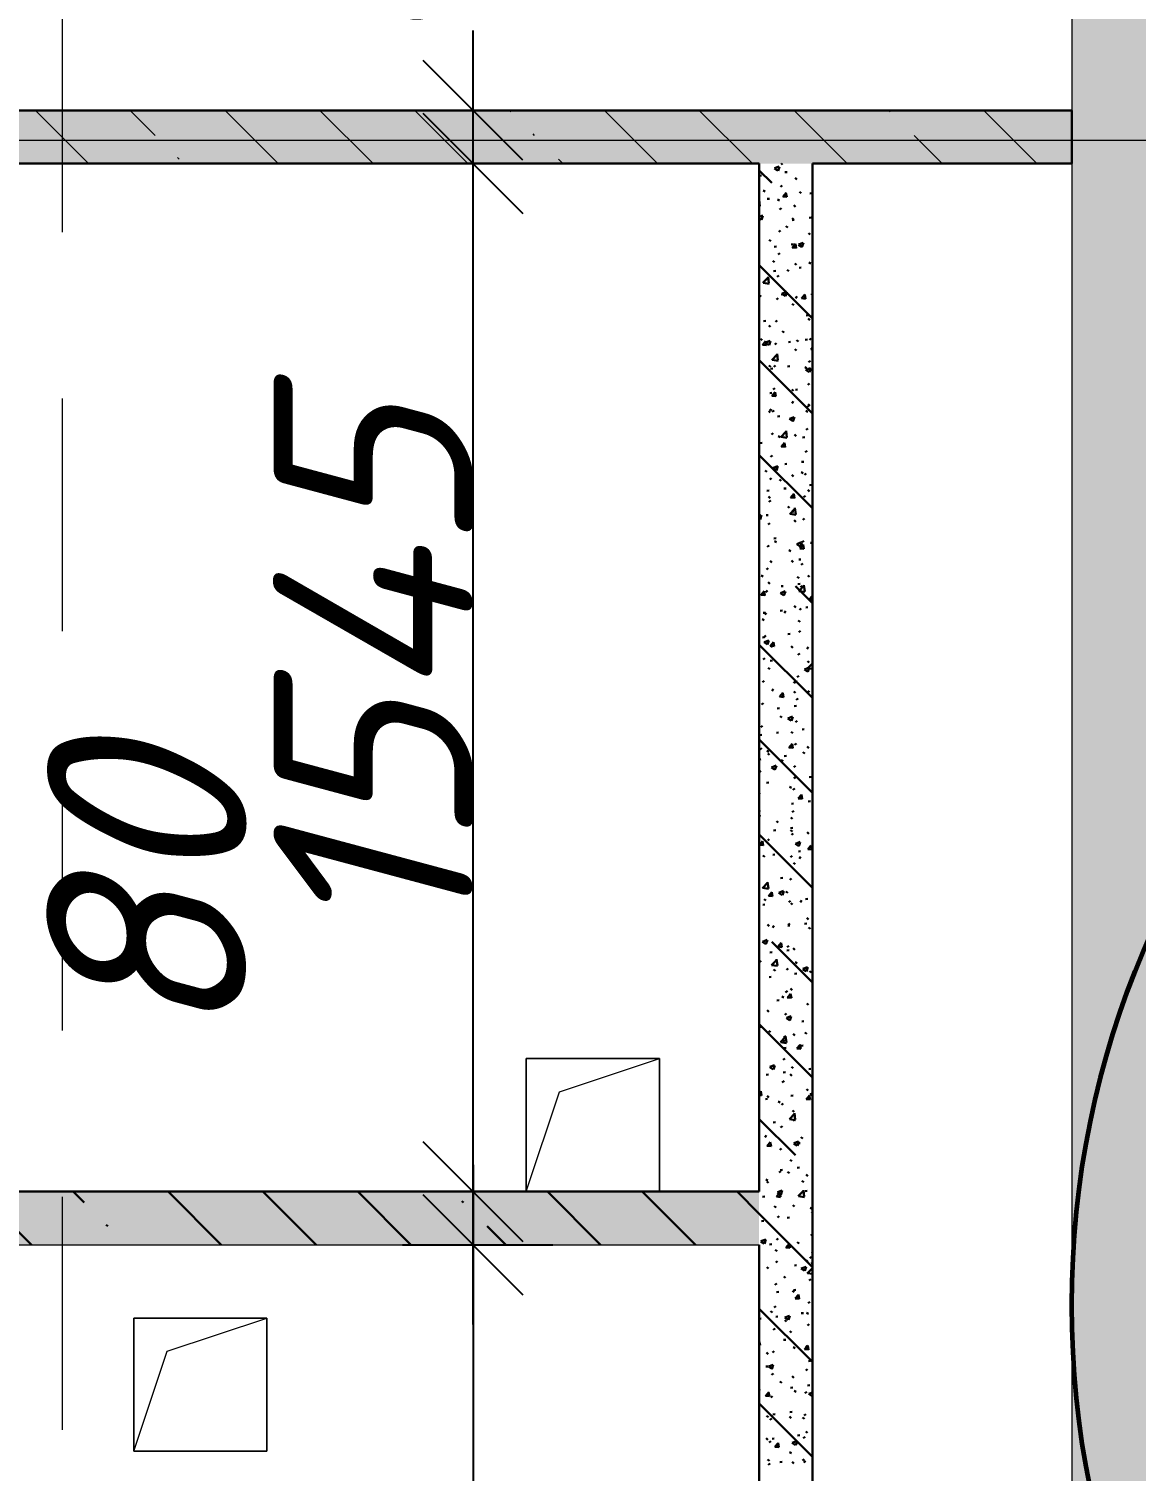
# Model space of a CAD drawing. Header units: millimetres. Extents: x 12986 to 523328, y -9759 to 30092.
# Drawn here: x 326689 to 328354, y 16504 to 18672 of the extents above; entities that cross this region are included whole.
import ezdxf

# ---------------------------------------------------------------- set-up
doc = ezdxf.new("R2010")
doc.units = ezdxf.units.MM
doc.linetypes.add('01 Штриховая _4 мм_', pattern=[600, 350, -250])
for name, color, linetype, lineweight in [('0) ПГП', 1, 'Continuous', 30), ('4) ПГП красный расчет', 12, 'Continuous', 30), ('A-ANNO-DIMS', 7, 'Continuous', 9), ('A-FLOR', 7, 'Continuous', 9), ('A-GENM', 7, 'Continuous', 9), ('A-WALL-FNSH-4', 250, 'Continuous', 13), ('A-WALL-PATT-1', 7, 'Continuous', 5), ('A-WALL-PATT-4', 250, 'Continuous', 5), ('G-ANNO-SYMB-1', 7, '01 Штриховая _4 мм_', 9), ('Оси-1', 7, 'Continuous', 20)]:
    doc.layers.add(name, color=color, linetype=linetype, lineweight=lineweight)
doc.layers.add('0)Допникки кружки', color=7, linetype='Continuous', plot=False)
doc.layers.add('A-WALL-3', color=7, linetype='Continuous', lineweight=5, true_color=0x000000)
doc.styles.add('ISOCPEUR_I_2', font='isocpeui.ttf', dxfattribs={"height": 300})
doc.styles.add('ISOCPEUR_I_3', font='isocpeui.ttf', dxfattribs={"width": 0.9, "height": 200})
doc.dimstyles.new('ISO-2_0_0_9К_СРЕДНИЙ', dxfattribs={"dimscale": 304.8, "dimtxt": 199.196235, "dimasz": 0.492126, "dimexe": 0.393701, "dimexo": 0, "dimgap": 0, "dimtad": 1, "dimdec": 0, "dimzin": 0, "dimdsep": 46, "dimtxsty": 'ISOCPEUR_I_2', "dimblk1": 'OBLIQUE', "dimblk2": 'OBLIQUE', "dimsah": 1, "dimcen": 0.09, "dimdle": 0.393701, "dimazin": 0, "dimtfac": 1, "dimtdec": 4, "dimtix": 1, "dimtmove": 2, "dimatfit": 3, "dimfxl": 1, "dimtvp": 1, "dimtolj": 1, "dimtzin": 0, "dimarcsym": 2})
doc.dimstyles.new('ISO-2_0_0_9К_СРЕДНИЙ_1', dxfattribs={"dimscale": 304.8, "dimtxt": 199.196235, "dimasz": 0.492126, "dimexe": 0.393701, "dimexo": 0, "dimgap": 0, "dimtad": 1, "dimdec": 0, "dimzin": 0, "dimdsep": 46, "dimtxsty": 'ISOCPEUR_I_3', "dimblk1": 'OBLIQUE', "dimblk2": 'OBLIQUE', "dimsah": 1, "dimcen": 0.09, "dimdle": 0.393701, "dimazin": 0, "dimtfac": 1, "dimtdec": 4, "dimtix": 1, "dimtmove": 2, "dimatfit": 3, "dimfxl": 1, "dimtvp": 1, "dimtolj": 1, "dimtzin": 0, "dimarcsym": 2})
doc.dimstyles.new('ISO-2_0_0_9К_СРЕДНИЙ_2', dxfattribs={"dimscale": 304.8, "dimtxt": 199.196235, "dimasz": 0.492126, "dimexe": 0.393701, "dimexo": 0, "dimgap": 0, "dimtad": 1, "dimdec": 0, "dimzin": 0, "dimdsep": 46, "dimtxsty": 'ISOCPEUR_I_2', "dimblk1": 'OBLIQUE', "dimblk2": 'OBLIQUE', "dimsah": 1, "dimcen": 0.09, "dimdle": 0.393701, "dimazin": 0, "dimtfac": 1, "dimtdec": 4, "dimtix": 1, "dimtmove": 0, "dimatfit": 3, "dimfxl": 1, "dimtvp": 1, "dimtolj": 1, "dimtzin": 0, "dimarcsym": 2})
pattern_1 = [(50, (239096.85, -2765.93), (72.873764, -6.37607), [7.62, -83.82]), (355, (239096.85, -2765.93), (-14.09699, 76.422444), [6.096, -67.056]), (100.451, (239102.924, -2766.464), (58.776964, 70.04687), [6.476, -71.236]), (46.184, (239096.85, -2745.61), (108.43142, -16.81745), [11.43, -125.73]), (96.636, (239105.89, -2747.01), (94.961, 98.97089), [9.714, -106.854]), (351.184, (239096.85, -2745.61), (94.96227, 98.97018), [9.144, -100.584]), (21, (239107.01, -2750.69), (60.64565, -40.906537), [7.62, -83.82]), (326, (239107.01, -2750.69), (24.72083, 73.67493), [6.096, -67.056]), (71.451, (239112.065, -2754.1), (85.36689, 32.768737), [6.476, -71.236]), (37.5, (239096.85, -2765.933), (1.235525, 33.8224325), [3.353, -62.89, 3.353, -64.719, -67.31]), (37.5, (239096.85, -2765.933), (1.235525, 33.8224325), [-134.315, 3.353, -63.957]), (7.5, (239096.85, -2765.933), (26.728146, 40.07255), [3.353, -35.458, 3.353, -61.366, -25.654]), (7.5, (239096.85, -2765.933), (26.728146, 40.07255), [-103.53, 3.353, -22.301]), (327.5, (239074.194, -2765.933), (54.2363175, -2.292117), [3.353, -22.047, 3.353, -75.895, -105.156]), (327.5, (239074.194, -2765.933), (54.2363175, -2.292117), [-104.648, 3.353, -101.803]), (317.5, (239064.034, -2765.933), (59.25158, 10.17014), [3.353, -29.667, 3.353, -49.276, -74.676]), (317.5, (239064.034, -2765.933), (59.25158, 10.17014), [-85.649, 3.353, -71.323])]
pattern_2 = [(135, (239096.85, -2765.93), (-142.5612, -142.5612), []), (135, (239239.41, -2765.93), (-142.5612, -142.5612), [252.016, -50.403, 3.353, -47.05])]

# ---------------------------------------------------------------- blocks, each defined once
blk = doc.blocks.new('AR_Отверстие прямоугольное _в плите_ - AR_Отверстие прямоугольное _в плите_-24484673-АР1_1_Кладочный план 2 этажа')
at = {"layer": 'A-GENM'}
for p, q in [((100, 100), (-100, 100)), ((-100, 100), (-100, -100)), ((-50, 50), (100, 100)), ((100, -100), (100, 100)), ((-100, -100), (-50, 50))]:
    blk.add_line(p, q, dxfattribs=at)
blk = doc.blocks.new('AR_Отверстие прямоугольное _в плите_ - AR_Отверстие прямоугольное _в плите_-V72-АР1_1_Кладочный план 2 этажа')
at = {"layer": 'A-GENM'}
for p, q in [((100, 100), (-100, 100)), ((-100, 100), (-100, -100)), ((-50, 50), (100, 100)), ((100, -100), (100, 100)), ((-100, -100), (-50, 50)), ((-100, -100), (100, -100))]:
    blk.add_line(p, q, dxfattribs=at)
blk = doc.blocks.new('_Oblique')
at = {"color": 0, "linetype": 'ByBlock', "lineweight": -2}
blk.add_line((-0.5, -0.5), (0.5, 0.5), dxfattribs=at)
blk = doc.blocks.new('*D2383')
at = {"layer": 'A-ANNO-DIMS', "color": 0, "lineweight": -2, "transparency": 16777216}
for p, q in [((327356.8, 16964.1), (327356.8, 16350.9)), ((327250.7, 16844.1), (327476.8, 16844.1)), ((327356.8, 14514.1), (327356.8, 15875.4)), ((327250.7, 14634.1), (327476.8, 14634.1))]:
    blk.add_line(p, q, dxfattribs=at)
at = {"layer": 'Defpoints', "color": 0, "transparency": 16777216}
for p in [(327250.7, 16844.1), (327356.8, 16844.1), (327250.7, 14634.1)]:
    blk.add_point(p, dxfattribs=at)
at = {"layer": 'A-ANNO-DIMS', "color": 0, "lineweight": -2, "transparency": 16777216, "xscale": 150, "yscale": 150, "zscale": 150}
for p, rotation in [((327356.8, 16844.1), 90), ((327356.8, 14634.1), 270)]:
    blk.add_blockref('_Oblique', p, dxfattribs=dict(at, rotation=rotation))
at = {"layer": 'A-ANNO-DIMS', "color": 0, "transparency": 16777216, "insert": (327095.5, 15832.7), "char_height": 200, "width": 560.814, "attachment_point": 1, "rotation": 90, "line_spacing_factor": 1.149209, "style": 'ISOCPEUR_I_3'}
blk.add_mtext('\\A1;2210', dxfattribs=at)
blk = doc.blocks.new('*D2384')
at = {"layer": 'A-ANNO-DIMS', "color": 0, "lineweight": -2, "transparency": 16777216}
for p, q in [((327356.8, 16724.1), (327356.8, 17044.1)), ((327250.7, 16924.1), (327476.8, 16924.1)), ((327250.7, 16844.1), (327476.8, 16844.1))]:
    blk.add_line(p, q, dxfattribs=at)
at = {"layer": 'Defpoints', "color": 0, "transparency": 16777216}
for p in [(327250.7, 16924.1), (327356.8, 16924.1), (327250.7, 16844.1)]:
    blk.add_point(p, dxfattribs=at)
at = {"layer": 'A-ANNO-DIMS', "color": 0, "lineweight": -2, "transparency": 16777216, "xscale": 150, "yscale": 150, "zscale": 150}
for p, rotation in [((327356.8, 16924.1), 90), ((327356.8, 16844.1), 270)]:
    blk.add_blockref('_Oblique', p, dxfattribs=dict(at, rotation=rotation))
at = {"layer": 'A-ANNO-DIMS', "color": 0, "transparency": 16777216, "insert": (326716.3, 17147.9), "char_height": 300, "width": 303.391, "attachment_point": 1, "rotation": 90, "line_spacing_factor": 1.149209, "style": 'ISOCPEUR_I_2'}
blk.add_mtext('\\A1;80', dxfattribs=at)
blk = doc.blocks.new('*D2385')
at = {"layer": 'A-ANNO-DIMS', "color": 0, "lineweight": -2, "transparency": 16777216}
for p, q in [((327356.8, 16804.1), (327356.8, 18589.1)), ((327250.7, 18469.1), (327476.8, 18469.1)), ((327250.7, 16924.1), (327476.8, 16924.1))]:
    blk.add_line(p, q, dxfattribs=at)
at = {"layer": 'Defpoints', "color": 0, "transparency": 16777216}
for p in [(327250.7, 18469.1), (327356.8, 18469.1), (327250.7, 16924.1)]:
    blk.add_point(p, dxfattribs=at)
at = {"layer": 'A-ANNO-DIMS', "color": 0, "lineweight": -2, "transparency": 16777216, "xscale": 150, "yscale": 150, "zscale": 150}
for p, rotation in [((327356.8, 18469.1), 90), ((327356.8, 16924.1), 270)]:
    blk.add_blockref('_Oblique', p, dxfattribs=dict(at, rotation=rotation))
at = {"layer": 'A-ANNO-DIMS', "color": 0, "transparency": 16777216, "insert": (327206.8, 17696.6), "char_height": 300, "width": 579.201, "attachment_point": 5, "rotation": 90, "style": 'ISOCPEUR_I_2'}
blk.add_mtext('\\A1;1545', dxfattribs=at)
blk = doc.blocks.new('*D2386')
at = {"layer": 'A-ANNO-DIMS', "color": 0, "lineweight": -2, "transparency": 16777216}
for p, q in [((327356.8, 18349.1), (327356.8, 18669.1)), ((327250.7, 18549.1), (327476.8, 18549.1)), ((327250.7, 18469.1), (327476.8, 18469.1))]:
    blk.add_line(p, q, dxfattribs=at)
at = {"layer": 'Defpoints', "color": 0, "transparency": 16777216}
for p in [(327250.7, 18549.1), (327356.8, 18549.1), (327250.7, 18469.1)]:
    blk.add_point(p, dxfattribs=at)
at = {"layer": 'A-ANNO-DIMS', "color": 0, "lineweight": -2, "transparency": 16777216, "xscale": 150, "yscale": 150, "zscale": 150}
for p, rotation in [((327356.8, 18549.1), 90), ((327356.8, 18469.1), 270)]:
    blk.add_blockref('_Oblique', p, dxfattribs=dict(at, rotation=rotation))
at = {"layer": 'A-ANNO-DIMS', "color": 0, "transparency": 16777216, "insert": (327028.8, 18635.9), "char_height": 300, "width": 303.391, "attachment_point": 1, "rotation": 90, "line_spacing_factor": 1.149209, "style": 'ISOCPEUR_I_2'}
blk.add_mtext('\\A1;80', dxfattribs=at)

msp = doc.modelspace()

# ---------------------------------------------------------------- hatches: boundary and pattern name
at = {"layer": '0) ПГП'}
h = msp.add_hatch(dxfattribs=at)
h.set_pattern_fill('FP_25', color=256, style=0, pattern_type=2)
h.set_pattern_definition(pattern_1)
h.paths.add_polyline_path([(327866.85081, 18469.06718), (328256.85081, 18469.06718), (328256.85081, 18549.06718), (326056.85081, 18549.06718), (326056.85081, 18469.06718), (327786.85081, 18469.06718)], flags=0)
h = msp.add_hatch(dxfattribs=at)
h.set_pattern_fill('FP_25', color=256, style=0, pattern_type=2)
h.set_pattern_definition(pattern_1)
h.paths.add_polyline_path([(326336.38206, 16844.06718), (327786.85081, 16844.06718), (327786.85081, 16924.06718), (326136.85081, 16924.06718), (326136.85081, 16844.06718)], flags=0)
h = msp.add_hatch(dxfattribs=at)
h.set_pattern_fill('FP_26', color=256, style=0, pattern_type=2)
h.set_pattern_definition(pattern_2)
h.paths.add_polyline_path([(326336.38206, 16844.06718), (327786.85081, 16844.06718), (327786.85081, 16924.06718), (326136.85081, 16924.06718), (326136.85081, 16844.06718)], flags=0)
at = {"layer": 'A-WALL-PATT-1'}
h = msp.add_hatch(dxfattribs=at)
h.set_pattern_fill('FP_7', color=256, style=0, pattern_type=2)
h.set_pattern_definition([(45, (239096.85, -2765.93), (-57.024626, 57.024626), []), (45, (239153.876, -2765.93), (-57.024626, 57.024626), [100.806, -20.161, 3.353, -16.808])])
h.paths.add_polyline_path([(328256.85081, 14504.06731), (328506.85081, 14504.06731), (328506.85081, 24334.06718), (328256.85081, 24334.06718), (328256.85081, 16613.8148)], flags=0)
at = {"layer": 'A-WALL-PATT-4'}
h = msp.add_hatch(dxfattribs=at)
h.set_pattern_fill('FP_26', color=256, style=0, pattern_type=2)
h.set_pattern_definition(pattern_2)
h.paths.add_polyline_path([(327866.85081, 18469.06718), (328256.85081, 18469.06718), (328256.85081, 18549.06718), (326056.85081, 18549.06718), (326056.85081, 18469.06718), (327786.85081, 18469.06718)], flags=0)

# ---------------------------------------------------------------- linework, layer by layer
at = {"layer": '0) ПГП'}
for p, q in [((328256.85081, 18549.06718), (326056.85081, 18549.06718)), ((328256.85081, 18469.06718), (328256.85081, 18549.06718)), ((327786.85081, 18469.06718), (327786.85081, 16924.06718)), ((327866.85081, 18469.06718), (328256.85081, 18469.06718)), ((327786.85081, 16844.06718), (327786.85081, 14634.06731))]:
    msp.add_line(p, q, dxfattribs=at)
at = {"layer": '0) ПГП', "linetype": 'Continuous'}
for p, q in [((327820.11233, 18467.82736), (327821.72809, 18469.06718)), ((327805.66146, 18439.95218), (327786.85081, 18458.76283)), ((327787.17952, 18450.89207), (327790.50384, 18451.32973)), ((327809.97584, 18461.94109), (327817.08973, 18464.67185)), ((327809.99214, 18461.7516), (327815.04595, 18458.34276)), ((327815.26248, 18458.19992), (327817.32259, 18464.33951)), ((327825.65849, 18455.95792), (327828.9828, 18456.39558)), ((327840.85601, 18447.6534), (327843.3281, 18445.38815)), ((327793.06768, 18428.79948), (327795.89557, 18426.99792)), ((327818.8768, 18434.00492), (327821.53692, 18436.0461)), ((327822.30661, 18419.10754), (327827.20465, 18424.9448)), ((327828.31876, 18418.6252), (327827.14405, 18424.99377)), ((327847.304, 18426.50737), (327850.13189, 18424.7058)), ((327787.94565, 18404.98165), (327786.85081, 18414.39228)), ((327786.85081, 18413.57849), (327786.94717, 18413.67891)), ((327786.85081, 18404.45859), (327788.26902, 18404.23864)), ((327798.93034, 18415.88537), (327802.25466, 18416.32303)), ((327814.48982, 18415.15207), (327817.31771, 18413.35051)), ((327822.24611, 18419.4112), (327828.31891, 18418.8799)), ((327841.30176, 18404.31188), (327838.93083, 18406.68281)), ((327863.09566, 18424.3329), (327866.41998, 18424.77055)), ((327786.85081, 18388.878), (327792.36878, 18390.99615)), ((327786.85081, 18387.01127), (327790.32512, 18384.66783)), ((327790.54108, 18384.52491), (327792.6012, 18390.6645)), ((327817.64128, 18400.18249), (327820.30139, 18402.22367)), ((327836.36752, 18384.26035), (327839.69183, 18384.698)), ((327836.66135, 18387.03289), (327839.13344, 18384.76763)), ((327861.80204, 18387.60887), (327865.12636, 18388.04652)), ((327816.40575, 18366.36006), (327819.06587, 18368.40124)), ((327827.09059, 18374.86427), (327829.91848, 18373.06271)), ((327861.00625, 18364.7249), (327863.47834, 18362.45964)), ((327801.75467, 18354.55476), (327804.22676, 18352.28951)), ((327809.63937, 18344.1878), (327812.96369, 18344.62546)), ((327835.0739, 18347.53632), (327838.39821, 18347.97397)), ((327836.3431, 18342.98876), (327842.4159, 18342.45746)), ((327836.40387, 18342.68437), (327841.30191, 18348.52162)), ((327842.4153, 18342.20242), (327841.24058, 18348.57098)), ((327845.90055, 18347.35885), (327853.01443, 18350.08961)), ((327845.91706, 18347.17059), (327850.97087, 18343.76175)), ((327851.18657, 18343.61864), (327853.24669, 18349.75822)), ((327807.30562, 18322.94823), (327810.13352, 18321.14666)), ((327815.17023, 18332.53763), (327817.83034, 18334.5788)), ((327840.55684, 18318.99912), (327843.02893, 18316.73387)), ((327861.54194, 18320.65611), (327864.36983, 18318.85455)), ((327866.85081, 18236.20083), (327786.85081, 18316.20083)), ((327792.50309, 18289.64383), (327800.41659, 18297.89134)), ((327801.4164, 18289.19462), (327800.29384, 18298.84354)), ((327808.34575, 18307.46377), (327811.67007, 18307.90142)), ((327813.93471, 18298.71519), (327816.59482, 18300.75637)), ((327828.72777, 18309.30082), (327831.55566, 18307.49925)), ((327846.82472, 18312.52962), (327850.14903, 18312.96728)), ((327866.09979, 18305.86849), (327866.85081, 18306.44477)), ((327792.70241, 18289.85277), (327801.73838, 18288.45134)), ((327821.17961, 18273.68314), (327828.29349, 18276.41391)), ((327821.19623, 18273.49566), (327826.25004, 18270.08682)), ((327826.46518, 18269.94362), (327828.52529, 18276.08321)), ((327864.86427, 18272.04606), (327866.85081, 18273.57039)), ((327787.09222, 18271.30513), (327789.92011, 18269.50357)), ((327812.69918, 18264.89276), (327815.35929, 18266.93394)), ((327820.09657, 18272.45707), (327823.42089, 18272.89473)), ((327836.36218, 18258.37861), (327838.83427, 18256.11335)), ((327841.32854, 18269.01302), (327844.15643, 18267.21145)), ((327850.44009, 18266.56632), (327856.51289, 18266.03501)), ((327850.50114, 18266.26119), (327855.39918, 18272.09845)), ((327856.51183, 18265.77963), (327855.33712, 18272.14819)), ((327793.36843, 18232.38452), (327796.69274, 18232.82218)), ((327811.46366, 18231.07033), (327814.12377, 18233.11151)), ((327857.53375, 18240.83205), (327860.85806, 18241.2697)), ((327860.70708, 18236.07062), (327863.17917, 18233.80537)), ((327863.62874, 18238.22363), (327866.28886, 18240.26481)), ((327801.4555, 18225.90048), (327803.92759, 18223.63523)), ((327821.54357, 18217.09697), (327824.37146, 18215.29541)), ((327788.7294, 18205.74168), (327791.55729, 18203.94012)), ((327791.66344, 18196.51949), (327797.73625, 18195.98819)), ((327791.72464, 18196.21409), (327796.62268, 18202.05135)), ((327796.45866, 18200.00744), (327803.57255, 18202.73821)), ((327796.4754, 18199.82072), (327801.52921, 18196.41188)), ((327797.73487, 18195.73275), (327796.56015, 18202.10132)), ((327801.74378, 18196.26861), (327803.8039, 18202.40819)), ((327810.22813, 18197.2479), (327812.88824, 18199.28907)), ((327830.8056, 18200.7595), (327834.12992, 18201.19715)), ((327840.25767, 18190.34484), (327842.72976, 18188.07959)), ((327842.96571, 18203.44956), (327845.79361, 18201.648)), ((327856.24013, 18204.10802), (327859.56444, 18204.54567)), ((327862.39322, 18204.4012), (327865.05333, 18206.44237)), ((327864.53708, 18190.14387), (327866.85081, 18189.94145)), ((327864.5984, 18189.83802), (327866.85081, 18192.52234)), ((327866.85081, 18093.6404), (327786.85081, 18173.6404)), ((327801.33016, 18165.45388), (327804.15806, 18163.65231)), ((327805.97251, 18173.85625), (327813.88601, 18182.10376)), ((327806.17178, 18174.06547), (327815.20775, 18172.66405)), ((327808.99261, 18163.42546), (327811.65272, 18165.46664)), ((327814.88715, 18173.40758), (327813.76458, 18183.0565)), ((327861.1577, 18170.57876), (327863.81781, 18172.61994)), ((327804.07746, 18160.68695), (327807.40177, 18161.1246)), ((327829.51198, 18164.03547), (327832.8363, 18164.47312)), ((327855.56648, 18163.16176), (327858.39437, 18161.3602)), ((327857.10431, 18159.1009), (327864.2182, 18161.83167)), ((327857.12115, 18158.91465), (327862.17497, 18155.50581)), ((327862.38927, 18155.36233), (327864.44939, 18161.50192)), ((327802.78384, 18123.96292), (327806.10815, 18124.40057)), ((327805.8219, 18119.79092), (327810.71994, 18125.62817)), ((327807.75708, 18129.60303), (327810.4172, 18131.64421)), ((327811.8314, 18119.30997), (327810.65669, 18125.67853)), ((327836.06301, 18129.72433), (327838.5351, 18127.45908)), ((327841.2628, 18129.02877), (327844.58712, 18129.46643)), ((327859.92217, 18136.75633), (327862.58228, 18138.79751)), ((327802.96734, 18099.89043), (327805.79523, 18098.08886)), ((327805.76043, 18120.09704), (327811.83323, 18119.56574)), ((327835.78152, 18111.24572), (327838.60941, 18109.44415)), ((327858.68665, 18102.9339), (327861.34676, 18104.97508)), ((327860.40791, 18107.41634), (327862.88, 18105.15109)), ((327801.15633, 18097.2462), (327803.62842, 18094.98095)), ((327806.52156, 18095.7806), (327809.18167, 18097.82178)), ((327814.53466, 18088.95622), (327817.85897, 18089.39388)), ((327832.38337, 18085.4252), (327839.49725, 18088.15597)), ((327832.40032, 18085.23971), (327837.45413, 18081.83087)), ((327837.66788, 18081.68732), (327839.72799, 18087.82691)), ((327857.20366, 18097.59831), (327860.03155, 18095.79674)), ((327805.28603, 18061.95817), (327807.94615, 18063.99934)), ((327815.56811, 18059.60262), (327818.396, 18057.80106)), ((327819.44193, 18058.06868), (327827.35543, 18066.31619)), ((327819.64114, 18058.27818), (327828.67711, 18056.87675)), ((327828.35789, 18057.62055), (327827.23533, 18067.26947)), ((327839.9585, 18061.69056), (327842.43059, 18059.42531)), ((327851.97183, 18057.3312), (327855.29615, 18057.76885)), ((327857.45112, 18069.11147), (327860.11123, 18071.15264)), ((327787.80651, 18048.88367), (327791.13083, 18049.32133)), ((327819.85742, 18043.6746), (327825.93022, 18043.1433)), ((327819.91917, 18043.36774), (327824.81721, 18049.205)), ((327825.92793, 18042.88718), (327824.75322, 18049.25574)), ((327856.2156, 18035.28903), (327858.87571, 18037.33021)), ((327866.85081, 17951.0784), (327786.85081, 18031.0784)), ((327804.05051, 18028.13573), (327806.71062, 18030.17691)), ((327807.66242, 18011.7495), (327814.77631, 18014.48026)), ((327812.94648, 18008.01231), (327815.0066, 18014.15189)), ((327825.24369, 18017.25865), (327828.568, 18017.6963)), ((327850.67821, 18020.60717), (327854.00253, 18021.04482)), ((327795.78315, 18007.68658), (327798.61104, 18005.88502)), ((327802.81498, 17994.3133), (327805.4751, 17996.35448)), ((327807.67949, 18011.56478), (327812.7333, 18008.15594)), ((327817.20529, 17994.03917), (327820.03318, 17992.23761)), ((327835.76384, 18001.07005), (327838.23593, 17998.8048)), ((327850.01946, 18005.39446), (327852.84736, 18003.5929)), ((327854.98007, 18001.4666), (327857.64019, 18003.50778)), ((327798.51554, 17977.1861), (327801.83985, 17977.62375)), ((327823.95007, 17980.53462), (327827.27438, 17980.97227)), ((327834.01643, 17966.94457), (327838.91447, 17972.78183)), ((327840.02447, 17966.46439), (327838.84976, 17972.83295)), ((327860.10874, 17978.76206), (327862.58083, 17976.49681)), ((327862.42903, 17985.60047), (327865.75335, 17986.03812)), ((327800.85716, 17968.59192), (327803.32925, 17966.32667)), ((327801.57946, 17960.49087), (327804.23957, 17962.53205)), ((327829.80606, 17953.75137), (327832.63395, 17951.9498)), ((327832.91135, 17942.28111), (327840.82485, 17950.52862)), ((327833.95441, 17967.25216), (327840.02721, 17966.72086)), ((327841.82864, 17941.83351), (327840.70608, 17951.48243)), ((327853.74455, 17967.64417), (327856.40466, 17969.68535)), ((327786.85081, 17939.57445), (327790.05536, 17940.80456)), ((327786.85081, 17935.26456), (327788.01247, 17934.48101)), ((327788.22509, 17934.3373), (327790.2852, 17940.47688)), ((327797.22192, 17940.46207), (327800.54623, 17940.89972)), ((327800.34393, 17926.66844), (327803.00405, 17928.70961)), ((327833.1105, 17942.49089), (327842.14647, 17941.08946)), ((327835.70089, 17945.52792), (327839.0252, 17945.96558)), ((327839.65933, 17933.03629), (327842.13142, 17930.77103)), ((327852.50902, 17933.82174), (327855.16914, 17935.86291)), ((327808.97274, 17905.45537), (327812.29706, 17905.89303)), ((327799.10841, 17892.846), (327801.76852, 17894.88718)), ((327810.02109, 17901.83533), (327812.84898, 17900.03376)), ((327831.44324, 17888.18792), (327834.27113, 17886.38635)), ((327843.58713, 17897.16726), (327850.70101, 17899.89802)), ((327843.60441, 17896.98377), (327848.65823, 17893.57493)), ((327848.0514, 17890.82971), (327854.1242, 17890.29841)), ((327848.1137, 17890.5214), (327853.01174, 17896.35866)), ((327848.87058, 17893.43102), (327850.93069, 17899.5706)), ((327851.2735, 17899.9993), (327853.93361, 17902.04048)), ((327854.121, 17890.0416), (327852.94629, 17896.41016)), ((327864.25741, 17899.54321), (327866.85081, 17897.89103)), ((327805.66216, 17869.70663), (327803.29123, 17872.07755)), ((327835.46467, 17872.41577), (327837.93676, 17870.15052)), ((327846.40992, 17873.83035), (327849.73423, 17874.268)), ((327850.03797, 17866.17687), (327852.69809, 17868.21805)), ((327789.80769, 17850.19223), (327792.63558, 17848.39067)), ((327797.87288, 17859.02357), (327800.533, 17861.06475)), ((327800.55799, 17839.93764), (327803.03008, 17837.67239)), ((327844.044, 17847.90011), (327846.87189, 17846.09855)), ((327859.80957, 17850.10778), (327862.28166, 17847.84253)), ((327789.27475, 17820.78289), (327795.34755, 17820.25158)), ((327789.3372, 17820.47429), (327794.23524, 17826.31155)), ((327795.34404, 17819.99473), (327794.16933, 17826.36329)), ((327796.63736, 17825.20114), (327799.29747, 17827.24232)), ((327818.86619, 17823.49156), (327825.98007, 17826.22232)), ((327818.88358, 17823.30884), (327823.93739, 17819.9)), ((327819.68177, 17833.7578), (327823.00608, 17834.19545)), ((327824.14918, 17819.75601), (327826.2093, 17825.89559)), ((327866.85081, 17808.51798), (327841.30247, 17834.06632)), ((327845.1163, 17837.10632), (327848.44061, 17837.54397)), ((327846.38077, 17826.49354), (327854.29427, 17834.74105)), ((327846.57987, 17826.70359), (327855.61584, 17825.30217)), ((327848.80245, 17832.35444), (327851.46256, 17834.39562)), ((327855.29939, 17826.04647), (327854.17683, 17835.69539)), ((327862.21096, 17814.09822), (327866.85081, 17819.62778)), ((327818.38815, 17797.03377), (327821.71246, 17797.47142)), ((327839.36016, 17804.38201), (327841.83225, 17802.11675)), ((327847.56692, 17798.53201), (327850.22704, 17800.57318)), ((327856.86712, 17802.09962), (327860.19143, 17802.53727)), ((327862.14838, 17814.40727), (327866.85081, 17813.99586)), ((327791.44486, 17784.62878), (327794.27276, 17782.82721)), ((327792.95362, 17793.68525), (327796.27794, 17794.1229)), ((327795.40183, 17791.37871), (327798.06195, 17793.41988)), ((327824.25904, 17795.98407), (327827.08693, 17794.18251)), ((327845.68118, 17782.33666), (327848.50907, 17780.5351)), ((327791.66, 17756.96122), (327794.98432, 17757.39887)), ((327794.16631, 17757.55627), (327796.82642, 17759.59745)), ((327830.13897, 17762.02707), (327833.46329, 17762.46472)), ((327846.3314, 17764.70957), (327848.99151, 17766.75075)), ((327866.85081, 17665.95598), (327786.85081, 17745.95598)), ((327794.14524, 17749.81585), (327801.25913, 17752.54662)), ((327794.16275, 17749.63391), (327799.21656, 17746.22507)), ((327799.42779, 17746.08099), (327801.4879, 17752.22058)), ((327803.37174, 17744.36044), (327809.44454, 17743.82914)), ((327803.43446, 17744.05112), (327808.3325, 17749.88838)), ((327804.04563, 17744.34098), (327806.87352, 17742.53941)), ((327809.44057, 17743.57194), (327808.26586, 17749.9405)), ((327835.1655, 17743.76149), (327837.63759, 17741.49624)), ((327845.09587, 17730.88714), (327847.75599, 17732.92832)), ((327858.28195, 17742.04886), (327861.10984, 17740.24729)), ((327792.93079, 17723.73384), (327795.5909, 17725.77502)), ((327800.25882, 17711.28337), (327802.73091, 17709.01811)), ((327803.41083, 17721.95452), (327806.73514, 17722.39217)), ((327854.79089, 17708.90932), (327861.90478, 17711.64008)), ((327859.5104, 17721.4535), (327861.98249, 17719.18825)), ((327859.85019, 17710.70596), (327866.85081, 17718.00207)), ((327860.04923, 17710.9163), (327866.85081, 17709.86141)), ((327860.07328, 17705.17472), (327862.13339, 17711.3143)), ((327786.85081, 17690.77483), (327787.08856, 17690.62337)), ((327791.69526, 17689.91141), (327794.35537, 17691.95259)), ((327838.49699, 17690.13282), (327841.32488, 17688.33125)), ((327840.848, 17690.3295), (327844.17231, 17690.76715)), ((327843.86035, 17697.06471), (327846.52046, 17699.10589)), ((327854.80851, 17708.72783), (327859.86232, 17705.31899)), ((327866.28253, 17693.67801), (327866.85081, 17693.75283)), ((327805.68281, 17678.77752), (327808.5107, 17676.97596)), ((327817.46873, 17667.938), (327823.54153, 17667.4067)), ((327817.53173, 17667.62795), (327822.42977, 17673.46521)), ((327823.53711, 17667.14915), (327822.3624, 17673.51772)), ((327839.06099, 17675.72773), (327841.53308, 17673.46247)), ((327859.91913, 17676.48541), (327862.74702, 17674.68384)), ((327790.45974, 17656.08898), (327793.11985, 17658.13015)), ((327814.11985, 17650.25695), (327817.44417, 17650.6946)), ((327839.55438, 17653.60547), (327842.8787, 17654.04312)), ((327842.62482, 17663.24228), (327845.28494, 17665.28345)), ((327789.22421, 17622.26655), (327791.88432, 17624.30772)), ((327818.28358, 17638.48972), (327821.11147, 17636.68816)), ((327830.06995, 17635.23361), (327837.18383, 17637.96438)), ((327830.08767, 17635.0529), (327835.14149, 17631.64406)), ((327835.35188, 17631.49971), (327837.412, 17637.63929)), ((327841.3893, 17629.41984), (327844.04941, 17631.46102)), ((327866.85081, 17523.39555), (327786.85081, 17603.39555)), ((327787.39171, 17610.1844), (327790.71602, 17610.62205)), ((327812.82623, 17613.53292), (327816.15055, 17613.97057)), ((327834.86633, 17615.10721), (327837.33842, 17612.84196)), ((327851.3052, 17618.59877), (327854.62952, 17619.03642)), ((327787.98869, 17588.44411), (327790.6488, 17590.48529)), ((327798.49861, 17586.57368), (327801.32651, 17584.77211)), ((327799.95965, 17582.62909), (327802.43174, 17580.36383)), ((327831.56572, 17591.51555), (327837.63852, 17590.98425)), ((327831.62899, 17591.20477), (327836.52703, 17597.04203)), ((327837.63364, 17590.72636), (327836.45893, 17597.09493)), ((327840.15377, 17595.59741), (327842.81389, 17597.63859)), ((327852.73493, 17584.28156), (327855.56282, 17582.48)), ((327859.21123, 17592.79923), (327861.68332, 17590.53397)), ((327786.85081, 17573.55946), (327789.4224, 17573.89802)), ((327805.349, 17561.55791), (327812.46289, 17564.28867)), ((327805.36684, 17561.37797), (327810.42065, 17557.96913)), ((327810.63049, 17557.82469), (327812.6906, 17563.96428)), ((327819.92076, 17572.92627), (327822.74865, 17571.1247)), ((327824.57706, 17578.52622), (327827.90137, 17578.96387)), ((327838.91825, 17561.77498), (327841.57836, 17563.81616)), ((327786.85081, 17554.69661), (327789.41328, 17556.66286)), ((327797.84891, 17538.45367), (327801.17322, 17538.89132)), ((327838.76182, 17547.07345), (327841.23391, 17544.8082)), ((327862.01423, 17546.90119), (327865.33854, 17547.33885)), ((327786.85081, 17521.82223), (327788.17775, 17522.84042)), ((327832.52152, 17532.63847), (327835.34942, 17530.8369)), ((327837.68273, 17527.95255), (327840.34284, 17529.99372)), ((327845.6627, 17515.09311), (327851.73551, 17514.56181)), ((327845.72626, 17514.7816), (327850.6243, 17520.61886)), ((327851.73018, 17514.30357), (327850.55547, 17520.67214)), ((327865.99465, 17520.65137), (327866.85081, 17520.98002)), ((327866.0126, 17520.47189), (327866.85081, 17519.90651)), ((327787.27988, 17495.50152), (327786.85081, 17499.18956)), ((327786.85081, 17494.8724), (327787.59229, 17494.7574)), ((327835.28608, 17506.82865), (327838.6104, 17507.2663)), ((327836.4472, 17494.13011), (327839.10731, 17496.17129)), ((327860.72061, 17510.17716), (327864.04493, 17510.61482)), ((327786.85081, 17490.2709), (327787.74194, 17490.61297)), ((327786.85081, 17486.95621), (327787.96921, 17490.28926)), ((327786.85081, 17488.94785), (327786.94223, 17489.01799)), ((327812.73656, 17480.72242), (327815.56445, 17478.92086)), ((327834.56716, 17486.45294), (327837.03925, 17484.18768)), ((327866.85081, 17380.83355), (327786.85081, 17460.83355)), ((327786.94976, 17444.7345), (327791.8478, 17450.57176)), ((327792.95321, 17444.2567), (327791.7785, 17450.62527)), ((327799.66048, 17453.97481), (327802.13257, 17451.70955)), ((327808.55794, 17466.7561), (327811.88225, 17467.19375)), ((327833.99246, 17470.10461), (327837.31678, 17470.54227)), ((327834.1587, 17467.07501), (327836.98659, 17465.27345)), ((327835.21168, 17460.30768), (327837.87179, 17462.34886)), ((327841.27371, 17446.97567), (327848.38759, 17449.70643)), ((327858.91206, 17464.14495), (327861.38415, 17461.87969)), ((327786.88606, 17445.04628), (327792.95886, 17444.51498)), ((327792.52315, 17429.07933), (327795.35105, 17427.27776)), ((327807.26432, 17430.03207), (327810.58863, 17430.46972)), ((327833.97615, 17426.48525), (327836.63627, 17428.52643)), ((327841.29177, 17446.79696), (327846.34558, 17443.38812)), ((327845.74329, 17435.09792), (327849.0676, 17435.53557)), ((327846.55458, 17443.2434), (327848.6147, 17449.38299)), ((327859.75969, 17438.67067), (327865.8325, 17438.13936)), ((327859.82352, 17438.35843), (327864.72156, 17444.19569)), ((327865.82671, 17437.88078), (327864.652, 17444.24935)), ((327838.46265, 17418.41917), (327840.93474, 17416.15392)), ((327846.75947, 17426.78721), (327849.58736, 17424.98565)), ((327791.82703, 17380.1607), (327799.74053, 17388.40821)), ((327800.75063, 17379.71448), (327799.62807, 17389.3634)), ((327819.01514, 17395.02537), (327822.33945, 17395.46302)), ((327832.74063, 17392.66282), (327835.40074, 17394.70399)), ((327792.02569, 17380.37153), (327801.06166, 17378.9701)), ((327794.16033, 17363.51588), (327796.98822, 17361.71431)), ((327800.98305, 17368.62384), (327807.05585, 17368.09254)), ((327801.04702, 17368.31132), (327805.94506, 17374.14858)), ((327807.04975, 17367.83391), (327805.87504, 17374.20248)), ((327816.55277, 17373.29997), (327823.66665, 17376.03073)), ((327816.57093, 17373.12203), (327821.62475, 17369.71319)), ((327821.83319, 17369.56839), (327823.8933, 17375.70797)), ((327826.97451, 17374.87117), (327829.8024, 17373.0696)), ((327856.45231, 17363.40034), (327859.77663, 17363.838)), ((327792.28699, 17354.95282), (327795.61131, 17355.39047)), ((327831.5051, 17358.84038), (327834.16522, 17360.88156)), ((327834.26799, 17357.79866), (327836.74008, 17355.5334)), ((327848.39665, 17361.22376), (327851.22454, 17359.42219)), ((327799.36131, 17325.32053), (327801.8334, 17323.05528)), ((327806.7611, 17323.22807), (327809.58899, 17321.42651)), ((327829.72417, 17323.32779), (327833.04848, 17323.76545)), ((327830.26958, 17325.01795), (327832.92969, 17327.05913)), ((327855.15869, 17326.67631), (327858.48301, 17327.11397)), ((327858.61289, 17335.49067), (327861.08498, 17333.22541)), ((327860.99742, 17320.93596), (327863.82531, 17319.13439)), ((327791.83182, 17299.62426), (327798.94571, 17302.35503)), ((327791.8501, 17299.4471), (327796.90391, 17296.03826)), ((327797.11179, 17295.89338), (327799.17191, 17302.03296)), ((327866.85081, 17238.27313), (327805.66287, 17299.46107)), ((327821.14628, 17291.41112), (327819.97157, 17297.77969)), ((327802.99602, 17283.25524), (327806.32034, 17283.6929)), ((327815.08003, 17292.20139), (327821.15284, 17291.67009)), ((327815.14429, 17291.88815), (327820.04233, 17297.72541)), ((327828.43055, 17286.60376), (327831.75486, 17287.04142)), ((327829.03405, 17291.19552), (327831.69417, 17293.2367)), ((327838.16348, 17289.76489), (327840.63557, 17287.49964)), ((327786.97614, 17271.31203), (327789.80403, 17269.51047)), ((327805.29645, 17264.37313), (327813.20995, 17272.62064)), ((327805.49505, 17264.58423), (327814.53102, 17263.18281)), ((327808.39828, 17257.66462), (327811.22617, 17255.86306)), ((327814.22138, 17263.92745), (327813.09881, 17273.57637)), ((327827.79853, 17257.37309), (327830.45864, 17259.41426)), ((327841.21245, 17269.01991), (327844.04034, 17267.21835)), ((327852.47747, 17258.71773), (327859.59136, 17261.44849)), ((327852.49586, 17258.54102), (327857.54967, 17255.13218)), ((327857.75728, 17254.9871), (327859.8174, 17261.12669)), ((327862.6346, 17255.3725), (327865.46249, 17253.57094)), ((327801.7024, 17246.53121), (327805.02672, 17246.96887)), ((327840.18137, 17251.59707), (327843.50568, 17252.03472)), ((327813.45322, 17211.52452), (327816.77754, 17211.96217)), ((327820.99905, 17217.37682), (327823.82694, 17215.57525)), ((327826.563, 17223.55065), (327829.22312, 17225.59183)), ((327829.17702, 17215.77895), (327835.24983, 17215.24765)), ((327829.24155, 17215.46498), (327834.13959, 17221.30224)), ((327833.96882, 17229.14438), (327836.44091, 17226.87912)), ((327835.24282, 17214.98833), (327834.06811, 17221.3569)), ((327799.06214, 17196.66625), (327801.53423, 17194.401)), ((327825.32748, 17189.72822), (327827.98759, 17191.7694)), ((327858.31372, 17206.83639), (327860.78581, 17204.57114)), ((327866.85081, 17095.71113), (327786.85081, 17175.71113)), ((327786.85081, 17171.46852), (327790.04939, 17171.88962)), ((327827.75653, 17185.04202), (327834.87041, 17187.77279)), ((327827.77503, 17184.86609), (327832.82884, 17181.45725)), ((327833.03589, 17181.31209), (327835.096, 17187.45167)), ((327850.8904, 17179.89949), (327854.21471, 17180.33715)), ((327801.21408, 17165.46078), (327804.04197, 17163.65921)), ((327818.76587, 17148.58556), (327826.67937, 17156.83307)), ((327818.96442, 17148.79694), (327828.00039, 17147.39551)), ((327822.63622, 17151.81337), (327825.46412, 17150.0118)), ((327824.09195, 17155.90579), (327826.75207, 17157.94697)), ((327827.69212, 17148.14041), (327826.56956, 17157.78933)), ((327837.86431, 17161.11061), (327840.3364, 17158.84536)), ((327855.4504, 17163.16866), (327858.27829, 17161.36709)), ((327824.16225, 17139.82694), (327827.48657, 17140.2646)), ((327843.27401, 17139.35651), (327849.34681, 17138.82521)), ((327843.33882, 17139.0418), (327848.23686, 17144.87906)), ((327849.33935, 17138.56554), (327848.16464, 17144.93411)), ((327849.59678, 17143.17546), (327852.92109, 17143.61312)), ((327803.03558, 17111.36632), (327810.14947, 17114.09709)), ((327803.05419, 17111.19115), (327808.10801, 17107.78231)), ((327808.31449, 17107.63708), (327810.37461, 17113.77666)), ((327822.85643, 17122.08336), (327825.51654, 17124.12453)), ((327822.86863, 17103.10291), (327826.19295, 17103.54057)), ((327835.23699, 17111.52556), (327838.06488, 17109.724)), ((327861.3476, 17108.16876), (327864.67191, 17108.60642)), ((327797.43411, 17099.75439), (327800.75842, 17100.19205)), ((327821.6209, 17088.26092), (327824.28102, 17090.3021)), ((327833.66965, 17100.4901), (327836.14174, 17098.22485)), ((327786.85081, 17071.72202), (327789.46036, 17074.83196)), ((327786.85081, 17069.10378), (327790.57017, 17068.77838)), ((327790.56239, 17068.51867), (327789.38768, 17074.88724)), ((327796.14049, 17063.03036), (327799.4648, 17063.46802)), ((327798.76297, 17068.01197), (327801.23506, 17065.74672)), ((327815.45203, 17059.60952), (327818.27992, 17057.80796)), ((327834.61945, 17068.09622), (327837.94377, 17068.53387)), ((327857.371, 17062.93406), (327863.4438, 17062.40276)), ((327857.43608, 17062.61863), (327862.33412, 17068.45589)), ((327858.01455, 17078.18211), (327860.48664, 17075.91686)), ((327863.43589, 17062.14276), (327862.26118, 17068.51132)), ((327863.68124, 17070.45978), (327866.85081, 17071.67647)), ((327863.69995, 17070.28508), (327866.85081, 17068.15979)), ((327820.38538, 17054.43849), (327823.04549, 17056.47967)), ((327832.23529, 17032.79798), (327840.14879, 17041.04549)), ((327836.87417, 17045.96211), (327839.70206, 17044.16055)), ((327841.16287, 17032.35338), (327840.04031, 17042.0023)), ((327841.30388, 16978.69763), (327786.85081, 17033.1507)), ((327807.89131, 17028.02367), (327811.21562, 17028.46132)), ((327819.14985, 17020.61606), (327821.80997, 17022.65724)), ((327832.43378, 17033.00965), (327841.46975, 17031.60822)), ((327837.56514, 17032.45633), (327840.03723, 17030.19108)), ((327795.23862, 17007.96643), (327798.06651, 17006.16486)), ((327798.65958, 16992.57153), (327803.55762, 16998.40879)), ((327804.65892, 16992.09588), (327803.48421, 16998.46445)), ((327838.96029, 16996.78408), (327846.07417, 16999.51484)), ((327838.97912, 16996.61014), (327844.03293, 16993.2013)), ((327844.23859, 16993.05579), (327846.2987, 16999.19537)), ((327845.32848, 16996.39864), (327848.6528, 16996.8363)), ((327849.47494, 17005.67431), (327852.30283, 17003.87274)), ((327798.59435, 16992.88724), (327804.66716, 16992.35593)), ((327817.91433, 16986.79363), (327820.57444, 16988.8348)), ((327816.67881, 16952.97119), (327819.33892, 16955.01237)), ((327818.60034, 16956.32609), (327821.92465, 16956.76375)), ((327829.68997, 16953.75827), (327832.51787, 16951.9567)), ((327833.37048, 16971.83582), (327835.84258, 16969.57057)), ((327844.03486, 16959.67461), (327847.35918, 16960.11227)), ((327796.8758, 16942.40297), (327799.70369, 16940.60141)), ((327798.4638, 16939.35769), (327800.93589, 16937.09244)), ((327851.11212, 16940.11086), (327853.94001, 16938.30929)), ((327857.71538, 16949.52783), (327860.18747, 16947.26258)), ((327791.87219, 16916.25354), (327795.19651, 16916.6912)), ((327812.69134, 16916.46479), (327818.76415, 16915.93349)), ((327812.75685, 16916.14835), (327817.65489, 16921.98561)), ((327814.23935, 16923.10838), (327821.35323, 16925.83914)), ((327814.25829, 16922.93521), (327819.3121, 16919.52637)), ((327815.44328, 16919.14876), (327818.10339, 16921.18994)), ((327817.30672, 16919.60206), (327820.63103, 16920.03972)), ((327818.75546, 16915.6731), (327817.58075, 16922.04166)), ((327819.51719, 16919.38077), (327821.57731, 16925.52036)), ((327845.70471, 16917.01041), (327853.61821, 16925.25792)), ((327845.90314, 16917.22235), (327854.93911, 16915.82093)), ((327854.63362, 16916.56634), (327853.51106, 16926.21526)), ((327855.78568, 16924.66791), (327859.11, 16925.10557)), ((327866.76186, 16925.65251), (327866.85081, 16925.72077)), ((327866.85081, 16810.5887), (327786.85081, 16890.5887)), ((327809.47657, 16902.11517), (327812.30446, 16900.31361)), ((327814.20776, 16885.32633), (327816.86787, 16887.36751)), ((327837.26597, 16903.80206), (327839.73806, 16901.5368)), ((327863.71289, 16899.82305), (327866.54078, 16898.02149)), ((327865.52634, 16891.83008), (327866.85081, 16892.84639)), ((327790.57857, 16879.52951), (327793.90289, 16879.96717)), ((327829.05754, 16884.59536), (327832.38185, 16885.03302)), ((327789.5184, 16849.43268), (327796.63229, 16852.16344)), ((327789.53745, 16849.26028), (327794.59127, 16845.85144)), ((327789.6916, 16850.19913), (327792.5195, 16848.39756)), ((327794.79579, 16845.70576), (327796.85591, 16851.84535)), ((327802.32939, 16844.52282), (327805.65371, 16844.96047)), ((327812.97223, 16851.5039), (327815.63234, 16853.54507)), ((327826.85411, 16839.72518), (327831.75215, 16845.56244)), ((327832.85199, 16839.25031), (327831.67728, 16845.61887)), ((327833.07131, 16843.18154), (327835.54341, 16840.91629)), ((327843.92792, 16847.90701), (327846.75581, 16846.10545)), ((327864.29081, 16858.00765), (327866.85081, 16859.97201)), ((327866.49471, 16852.97034), (327866.85081, 16853.01722)), ((327811.11375, 16836.55172), (327813.94164, 16834.75015)), ((327826.78833, 16840.04235), (327832.86113, 16839.51105)), ((327863.05529, 16824.18522), (327865.7154, 16826.22639)), ((327865.35006, 16834.2596), (327866.85081, 16833.30352)), ((327798.16463, 16810.70341), (327800.63672, 16808.43816)), ((327811.73671, 16817.68146), (327814.39682, 16819.72264)), ((327839.76657, 16812.89779), (327843.09088, 16813.33545)), ((327850.16405, 16808.52614), (327857.27794, 16811.2569)), ((327850.18321, 16808.3542), (327855.23702, 16804.94536)), ((327855.44129, 16804.79949), (327857.5014, 16810.93907)), ((327857.41621, 16820.87355), (327859.8883, 16818.6083)), ((327859.17413, 16801.22284), (327866.85081, 16809.22354)), ((327859.37251, 16801.43506), (327866.85081, 16800.27522)), ((327865.20109, 16816.24631), (327866.85081, 16816.4635)), ((327810.50118, 16783.85903), (327813.1613, 16785.90021)), ((327823.71451, 16796.26392), (327826.54241, 16794.46235)), ((327861.81976, 16790.36278), (327864.47988, 16792.40396)), ((327813.03842, 16772.82524), (327816.36274, 16773.2629)), ((327836.9668, 16775.14778), (327839.43889, 16772.88252)), ((327838.47295, 16776.17376), (327841.79726, 16776.61141)), ((327840.88532, 16763.6199), (327846.95812, 16763.0886)), ((327840.95138, 16763.30201), (327845.84942, 16769.13927)), ((327846.94853, 16762.82752), (327845.77382, 16769.19608)), ((327860.58424, 16756.54035), (327863.24435, 16758.58153)), ((327866.85081, 16668.02828), (327786.85081, 16748.02828)), ((327803.92955, 16744.34787), (327806.75744, 16742.54631)), ((327809.26566, 16750.0366), (327811.92577, 16752.07778)), ((327811.7448, 16736.10121), (327815.06912, 16736.53887)), ((327825.44311, 16734.85044), (327832.55699, 16737.5812)), ((327825.46238, 16734.67927), (327830.51619, 16731.27043)), ((327830.71989, 16731.12447), (327832.78001, 16737.26406)), ((327850.22377, 16741.16706), (327853.54808, 16741.60472)), ((327858.16587, 16742.05576), (327860.99376, 16740.25419)), ((327786.85081, 16732.82386), (327789.63459, 16733.19035)), ((327808.03013, 16716.21417), (327810.69025, 16718.25534)), ((327825.35169, 16730.70046), (327828.17958, 16728.8989)), ((327832.77215, 16714.52726), (327835.24424, 16712.26201)), ((327859.34871, 16722.71792), (327862.00883, 16724.75909)), ((327786.85081, 16698.82747), (327787.07292, 16699.09216)), ((327786.85081, 16696.27013), (327788.34097, 16696.46632)), ((327786.85081, 16693.15819), (327788.18148, 16693.04178)), ((327788.17156, 16692.78065), (327786.99685, 16699.14921)), ((327823.49562, 16701.09451), (327826.81994, 16701.53217)), ((327855.04864, 16686.87884), (327859.94668, 16692.71609)), ((327857.11704, 16692.21927), (327859.58913, 16689.95402)), ((327858.11319, 16688.89549), (327860.7733, 16690.93666)), ((327861.04506, 16686.40473), (327859.87035, 16692.77329)), ((327797.86546, 16682.04914), (327800.33755, 16679.78388)), ((327806.79461, 16682.39173), (327809.45472, 16684.43291)), ((327837.95246, 16690.41266), (327840.78035, 16688.6111)), ((327854.98231, 16687.19746), (327861.05511, 16686.66616)), ((327860.9328, 16669.46949), (327864.25711, 16669.90714)), ((327796.76748, 16661.02196), (327800.09179, 16661.45962)), ((327800.72217, 16661.17473), (327807.83605, 16663.9055)), ((327800.74155, 16661.00434), (327805.79536, 16657.5955)), ((327805.55908, 16648.5693), (327808.2192, 16650.61048)), ((327805.99849, 16657.44946), (327808.05861, 16663.58904)), ((327856.87766, 16655.07305), (327859.53778, 16657.11423)), ((327786.85081, 16626.18732), (327788.18121, 16625.33976)), ((327818.1675, 16638.49662), (327820.99539, 16636.69505)), ((327834.20465, 16629.39694), (327837.52897, 16629.83459)), ((327836.66763, 16646.4935), (327839.13972, 16644.22824)), ((327859.63918, 16632.74546), (327862.96349, 16633.18311)), ((327866.85081, 16525.46628), (327786.85081, 16605.46628)), ((327796.20566, 16617.15063), (327802.27846, 16616.61933)), ((327796.27214, 16616.83173), (327801.17018, 16622.66899)), ((327802.2681, 16616.35786), (327801.09339, 16622.72642)), ((327804.32356, 16614.74687), (327806.98367, 16616.78805)), ((327839.58964, 16624.84921), (327842.41753, 16623.04764)), ((327855.64214, 16621.25062), (327858.30225, 16623.2918)), ((327861.36782, 16620.26819), (327866.85081, 16622.37292)), ((327861.3873, 16620.09826), (327866.44112, 16616.68942)), ((327866.64399, 16616.54318), (327866.85081, 16617.15957)), ((327786.85081, 16585.2862), (327786.91557, 16585.27616)), ((327797.95409, 16586.85352), (327800.78198, 16585.05196)), ((327803.08803, 16580.92444), (327805.74815, 16582.96561)), ((327807.47651, 16589.32439), (327810.80082, 16589.76204)), ((327832.47298, 16585.87298), (327834.94507, 16583.60773)), ((327832.91103, 16592.67291), (327836.23535, 16593.11056)), ((327852.19041, 16584.56141), (327855.0183, 16582.75984)), ((327854.40661, 16587.42819), (327857.06673, 16589.46936)), ((327856.81787, 16563.565), (327859.28996, 16561.29974)), ((327797.56629, 16553.39486), (327800.03839, 16551.1296)), ((327801.85251, 16547.102), (327804.51262, 16549.14318)), ((327806.18289, 16552.60036), (327809.5072, 16553.03801)), ((327810.30265, 16540.72819), (327816.37545, 16540.19689)), ((327810.36941, 16540.40856), (327815.26745, 16546.24582)), ((327816.36463, 16539.93507), (327815.18992, 16546.30363)), ((327836.64687, 16546.59249), (327843.76075, 16549.32326)), ((327836.66647, 16546.42333), (327841.72028, 16543.01449)), ((327841.92259, 16542.86817), (327843.98271, 16549.00776)), ((327844.66185, 16557.66621), (327847.98617, 16558.10387)), ((327853.17109, 16553.60576), (327855.8312, 16555.64693)), ((327799.59127, 16521.29007), (327802.41916, 16519.48851)), ((327817.93371, 16517.59366), (327821.25802, 16518.03132)), ((327832.40544, 16532.64536), (327835.23333, 16530.8438)), ((327836.36846, 16517.83922), (327838.84055, 16515.57397)), ((327851.93556, 16519.78332), (327854.59568, 16521.8245)), ((327853.82759, 16518.99795), (327856.65548, 16517.19639)), ((327800.61698, 16513.27957), (327803.2771, 16515.32075))]:
    msp.add_line(p, q, dxfattribs=at)
at = {"layer": '0)Допникки кружки', "color": 6, "lineweight": 60}
msp.add_circle((329626.23644, 16753.453), 1369.38563, dxfattribs=at)
at = {"layer": '4) ПГП красный расчет'}
for p, q in [((326136.85081, 18469.06718), (327786.85081, 18469.06718)), ((327866.85081, 14504.06731), (327866.85081, 18469.06718)), ((327786.85081, 16924.06718), (326136.85081, 16924.06718))]:
    msp.add_line(p, q, dxfattribs=at)
at = {"layer": 'A-FLOR'}
for p, q in [((327436.85081, 17124.06718), (327636.85081, 17124.06718)), ((327436.85081, 16924.06718), (327436.85081, 17124.06718)), ((327636.85081, 17124.06718), (327636.85081, 16924.06718)), ((326846.85081, 16734.06735), (327046.85081, 16734.06735)), ((326846.85081, 16534.06735), (326846.85081, 16734.06735)), ((327046.85081, 16734.06735), (327046.85081, 16534.06735)), ((327046.85081, 16534.06735), (326846.85081, 16534.06735))]:
    msp.add_line(p, q, dxfattribs=at)
at = {"layer": 'A-WALL-3'}
for p, q in [((328256.85081, 20664.06718), (328256.85081, 18549.06718)), ((328256.85081, 18469.06718), (328256.85081, 14504.06731))]:
    msp.add_line(p, q, dxfattribs=at)
at = {"layer": 'A-WALL-FNSH-4'}
msp.add_line((326136.85081, 16844.06718), (327786.85081, 16844.06718), dxfattribs=at)
at = {"layer": 'G-ANNO-SYMB-1'}
msp.add_line((326739.49554, -7433.80816), (326739.49554, 25621.66689), dxfattribs=at)
at = {"layer": 'Оси-1'}
msp.add_line((234936.85079, 18504.0673), (365048.47884, 18504.0673), dxfattribs=at)

# ---------------------------------------------------------------- block references
at = {"layer": 'A-GENM'}
for name, p in [('AR_Отверстие прямоугольное _в плите_ - AR_Отверстие прямоугольное _в плите_-24484673-АР1_1_Кладочный план 2 этажа', (327536.85081, 17024.06718)), ('AR_Отверстие прямоугольное _в плите_ - AR_Отверстие прямоугольное _в плите_-V72-АР1_1_Кладочный план 2 этажа', (326946.85081, 16634.06735))]:
    msp.add_blockref(name, p, dxfattribs=at)

# ---------------------------------------------------------------- dimensions: what is measured, and where the dimension line sits
at = {"layer": 'A-ANNO-DIMS'}
for base, p1, p2, dimstyle, override, picture, middle in [((327356.78547, 18549.06718), (327250.71945, 18469.06718), (327250.71945, 18549.06718), 'ISO-2_0_0_9К_СРЕДНИЙ', {"dimpost": '<>', "dimfxl": 80}, '*D2386', (327228.82765, 18787.56168)), ((327356.78547, 16924.06718), (327250.71945, 16844.06718), (327250.71945, 16924.06718), 'ISO-2_0_0_9К_СРЕДНИЙ', {"dimpost": '<>', "dimfxl": 80}, '*D2384', (326916.29386, 17299.58691)), ((327356.78547, 16844.06718), (327250.71945, 14634.06731), (327250.71945, 16844.06718), 'ISO-2_0_0_9К_СРЕДНИЙ_1', {"dimpost": '<>', "dimfxl": 2209.99987}, '*D2383', (327228.82765, 16113.11259))]:
    dim = msp.add_linear_dim(base=base, p1=p1, p2=p2, angle=90, dimstyle=dimstyle, override=override, dxfattribs=at)
    dim.commit()
    dim.dimension.update_dxf_attribs({"geometry": picture, "text_midpoint": middle, "dimtype": 160, "text_rotation": 90})
dim = msp.add_linear_dim(base=(327356.78547, 18469.06718), p1=(327250.71945, 16924.06718), p2=(327250.71945, 18469.06718), angle=90, dimstyle='ISO-2_0_0_9К_СРЕДНИЙ_2', override={"dimpost": '<>', "dimfxl": 1545}, dxfattribs=at)
dim.commit()
dim.dimension.update_dxf_attribs({"geometry": '*D2385', "text_midpoint": (327206.78547, 17696.56718)})

doc.saveas('drawing.dxf')
